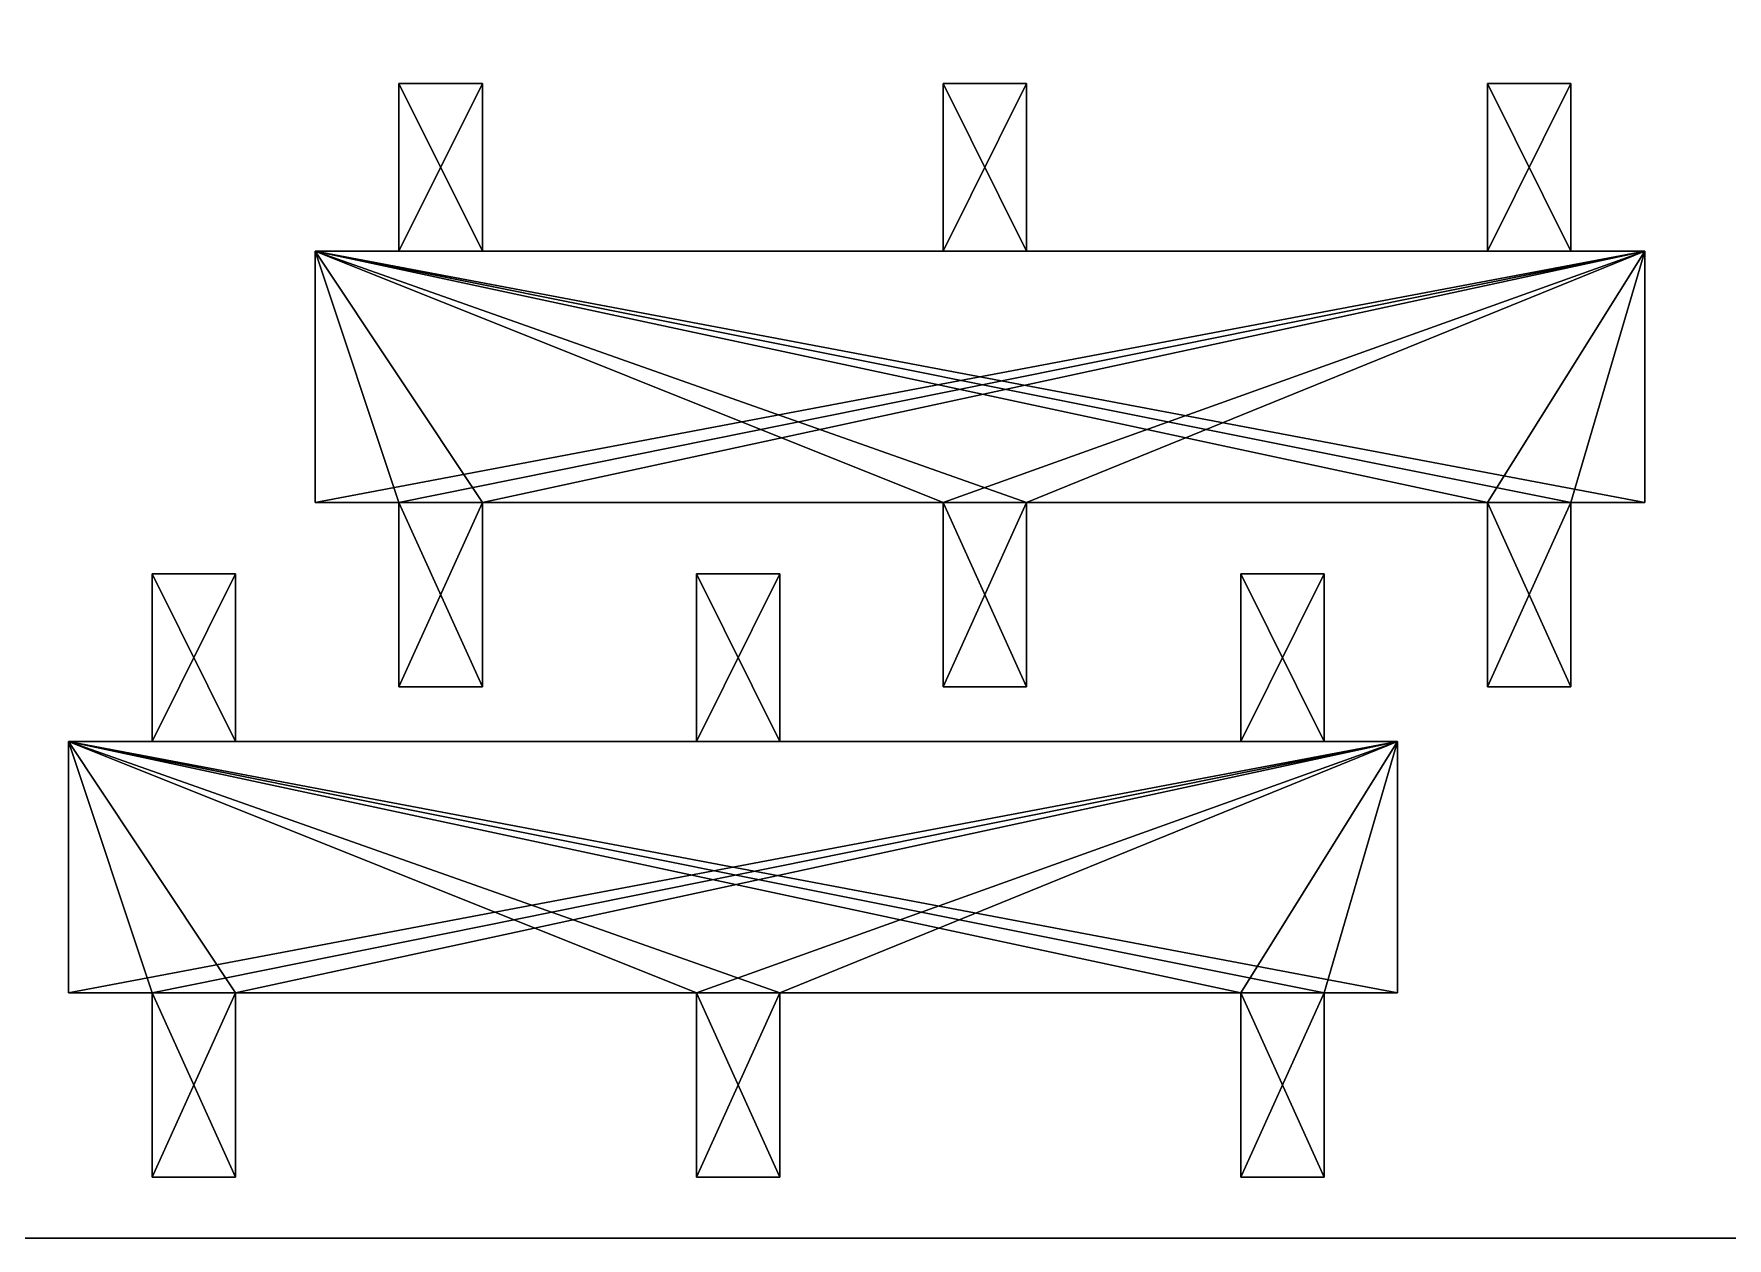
# Model space of a CAD drawing. Header units: millimetres. Extents: x 1245 to 2553, y -2196 to 2093.
# Drawn here: x 1735.7 to 1937.8, y -208 to -64.3 of the extents above; entities that cross this region are included whole.
import ezdxf

# ---------------------------------------------------------------- set-up
doc = ezdxf.new("R2010")
doc.units = ezdxf.units.MM
doc.layers.get('0').update_dxf_attribs({"lineweight": 5, "true_color": 0xffffff})
doc.layers.add('LL', color=250, linetype='Continuous', lineweight=5)

# ---------------------------------------------------------------- blocks, each defined once
blk = doc.blocks.new('Unir_2')
for p, q in [((0, 50, 20.06), (0, 70, 20.06)), ((0, 70, 20.06), (11, 70, 20.06)), ((0, 70, 75.06), (0, 50, 75.06)), ((0, 70, 20.06), (0, 70, 10.09)), ((0, 70, 10.09), (11, 70, 10.09)), ((0, 70, 150), (0, 70, 140.03)), ((0, 70, 140.03), (11, 70, 140.03)), ((0, 70, 140.03), (0, 50, 140.03)), ((0, 70, 150), (11, 70, 150)), ((0, 70, 75.06), (11, 70, 75.06)), ((0, 70, 85.03), (0, 70, 75.06)), ((0, 50, 150), (0, 70, 150)), ((0, 50, 85.03), (0, 70, 85.03)), ((0, 70, 10.09), (0, 50, 10.09)), ((0, 70, 85.03), (11, 70, 85.03)), ((11, 50, 20.06), (11, 70, 20.06)), ((11, 50, 85.03), (11, 70, 85.03)), ((11, 70, 75.06), (11, 50, 75.06)), ((11, 70, 85.03), (11, 70, 75.06)), ((11, 70, 10.09), (11, 50, 10.09)), ((11, 70, 20.06), (11, 70, 10.09)), ((11, 70, 140.03), (11, 50, 140.03)), ((11, 70, 150), (11, 70, 140.03)), ((11, 50, 150), (11, 70, 150)), ((0, 50, 20.06), (11, 50, 20.06)), ((0, 50, 10.09), (0, 50, 1.27)), ((11, 50, 10.09), (0, 50, 10.09)), ((11, 50, 1.27), (0, 50, 1.27)), ((0, 50, 160), (0, 50, 150)), ((0, 20, 160), (0, 50, 160)), ((11, 50, 140.03), (0, 50, 140.03)), ((0, 50, 75.06), (0, 50, 20.06)), ((11, 50, 75.06), (0, 50, 75.06)), ((0, 50, 140.03), (0, 50, 85.03)), ((0, 50, 1.27), (0, 20, 1.27)), ((0, 50, 85.03), (11, 50, 85.03)), ((0, 50, 150), (11, 50, 150)), ((11, 50, 160), (0, 50, 160)), ((11, 50, 140.03), (11, 50, 85.03)), ((11, 50, 75.06), (11, 50, 20.06)), ((11, 50, 1.27), (11, 20, 1.27)), ((11, 50, 10.09), (11, 50, 1.27)), ((11, 50, 160), (11, 50, 150)), ((11, 20, 160), (11, 50, 160)), ((0, 20, 20.06), (0, 20, 75.06)), ((0, 20, 85.03), (11, 20, 85.03)), ((0, -2, 85.03), (0, 20, 85.03)), ((0, 20, 75.06), (0, -2, 75.06)), ((0, 20, 75.06), (11, 20, 75.06)), ((0, 20, 20.06), (11, 20, 20.06)), ((11, 20, 150), (0, 20, 150)), ((0, 20, 140.03), (11, 20, 140.03)), ((11, 20, 10.09), (0, 20, 10.09)), ((0, 20, 1.27), (0, 20, 10.09)), ((11, 20, 1.27), (0, 20, 1.27)), ((0, -2, 20.06), (0, 20, 20.06)), ((11, 20, 160), (0, 20, 160)), ((0, 20, 10.09), (0, -2, 10.09)), ((0, 20, 85.03), (0, 20, 140.03)), ((0, 20, 150), (0, 20, 160)), ((0, -2, 150), (0, 20, 150)), ((0, 20, 140.03), (0, -2, 140.03)), ((11, 20, 75.06), (11, -2, 75.06)), ((11, -2, 85.03), (11, 20, 85.03)), ((11, 20, 85.03), (11, 20, 140.03)), ((11, 20, 20.06), (11, 20, 75.06)), ((11, 20, 1.27), (11, 20, 10.09)), ((11, -2, 20.06), (11, 20, 20.06)), ((11, 20, 10.09), (11, -2, 10.09)), ((11, 20, 150), (11, 20, 160)), ((11, -2, 150), (11, 20, 150)), ((11, 20, 140.03), (11, -2, 140.03)), ((0, -2, 85.03), (11, -2, 85.03)), ((0, -2, 75.06), (11, -2, 75.06)), ((0, -2, 85.03), (0, -2, 75.06)), ((0, -2, 20.06), (11, -2, 20.06)), ((0, -2, 10.09), (11, -2, 10.09)), ((0, -2, 20.06), (0, -2, 10.09)), ((0, -2, 140.03), (0, -2, 150)), ((11, -2, 140.03), (0, -2, 140.03)), ((0, -2, 150), (11, -2, 150)), ((11, -2, 20.06), (11, -2, 10.09)), ((11, -2, 85.03), (11, -2, 75.06)), ((11, -2, 150), (11, -2, 140.03))]:
    blk.add_line(p, q)
mesh = blk.add_polyface()
corners = [(11, 50, 20.06), (0, 70, 20.06), (0, 50, 20.06), (11, 70, 20.06)]
mesh.append_faces([[corners[k] for k in face] for face in [(0, 1, 2), (1, 0, 3)]], dxfattribs={"vtx0": -1})
mesh = blk.add_polyface()
corners = [(0, 70, 20.06), (11, 70, 10.09), (0, 70, 10.09), (11, 70, 20.06)]
mesh.append_faces([[corners[k] for k in face] for face in [(0, 1, 2), (1, 0, 3)]], dxfattribs={"vtx0": -1})
mesh = blk.add_polyface()
corners = [(11, 70, 140.03), (0, 50, 140.03), (0, 70, 140.03), (11, 50, 140.03)]
mesh.append_faces([[corners[k] for k in face] for face in [(0, 1, 2), (1, 0, 3)]], dxfattribs={"vtx0": -1})
mesh = blk.add_polyface()
corners = [(0, 70, 150), (11, 70, 140.03), (0, 70, 140.03), (11, 70, 150)]
mesh.append_faces([[corners[k] for k in face] for face in [(0, 1, 2), (1, 0, 3)]], dxfattribs={"vtx0": -1})
mesh = blk.add_polyface()
corners = [(0, 70, 150), (0, 50, 140.03), (0, 50, 150), (0, 70, 140.03), (0, 70, 85.03), (0, 50, 75.06), (0, 50, 85.03), (0, 70, 75.06), (0, 70, 20.06), (0, 50, 10.09), (0, 50, 20.06), (0, 70, 10.09), (0, 50, 160), (0, 20, 150), (0, 20, 160), (0, 20, 140.03), (0, 20, 85.03), (0, 20, 75.06), (0, 20, 20.06), (0, 20, 10.09), (0, 20, 1.27), (0, 50, 1.27), (0, -2, 10.09), (0, -2, 20.06), (0, -2, 75.06), (0, -2, 85.03), (0, -2, 140.03), (0, -2, 150)]
mesh.append_faces([[corners[k] for k in face] for face in [(1, 0, 3), (5, 4, 7), (9, 8, 11), (12, 13, 14), (18, 22, 23), (16, 24, 25), (13, 26, 27)]], dxfattribs={"vtx0": -1})
mesh.append_faces([[corners[k] for k in face] for face in [(0, 1, 2), (4, 5, 6), (8, 9, 10), (15, 12, 16), (17, 12, 18), (19, 12, 20), (20, 12, 21), (21, 10, 9), (22, 18, 19), (24, 16, 17), (26, 13, 15)]], dxfattribs={"vtx0": -1, "vtx1": -1})
mesh.append_faces([[corners[k] for k in face] for face in [(13, 12, 15), (16, 12, 17), (18, 12, 19), (21, 2, 1), (21, 6, 5)]], dxfattribs={"vtx0": -1, "vtx1": -1, "vtx2": -1})
mesh.append_faces([[corners[k] for k in face] for face in [(21, 12, 2), (21, 1, 6), (21, 5, 10)]], dxfattribs={"vtx0": -1, "vtx2": -1})
mesh = blk.add_polyface()
corners = [(11, 50, 85.03), (0, 70, 85.03), (0, 50, 85.03), (11, 70, 85.03)]
mesh.append_faces([[corners[k] for k in face] for face in [(0, 1, 2), (1, 0, 3)]], dxfattribs={"vtx0": -1})
mesh = blk.add_polyface()
corners = [(11, 70, 75.06), (0, 50, 75.06), (0, 70, 75.06), (11, 50, 75.06)]
mesh.append_faces([[corners[k] for k in face] for face in [(0, 1, 2), (1, 0, 3)]], dxfattribs={"vtx0": -1})
mesh = blk.add_polyface()
corners = [(11, 70, 10.09), (0, 50, 10.09), (0, 70, 10.09), (11, 50, 10.09)]
mesh.append_faces([[corners[k] for k in face] for face in [(0, 1, 2), (1, 0, 3)]], dxfattribs={"vtx0": -1})
mesh = blk.add_polyface()
corners = [(11, 50, 150), (0, 70, 150), (0, 50, 150), (11, 70, 150)]
mesh.append_faces([[corners[k] for k in face] for face in [(0, 1, 2), (1, 0, 3)]], dxfattribs={"vtx0": -1})
mesh = blk.add_polyface()
corners = [(0, 70, 85.03), (11, 70, 75.06), (0, 70, 75.06), (11, 70, 85.03)]
mesh.append_faces([[corners[k] for k in face] for face in [(0, 1, 2), (1, 0, 3)]], dxfattribs={"vtx0": -1})
mesh = blk.add_polyface()
corners = [(11, 70, 10.09), (11, 50, 20.06), (11, 50, 10.09), (11, 70, 20.06), (11, 70, 75.06), (11, 50, 85.03), (11, 50, 75.06), (11, 70, 85.03), (11, 70, 140.03), (11, 50, 150), (11, 50, 140.03), (11, 70, 150), (11, 50, 1.27), (11, 20, 10.09), (11, 20, 1.27), (11, 20, 20.06), (11, 20, 75.06), (11, 20, 85.03), (11, 20, 140.03), (11, 20, 150), (11, 20, 160), (11, 50, 160), (11, -2, 150), (11, -2, 140.03), (11, -2, 85.03), (11, -2, 75.06), (11, -2, 20.06), (11, -2, 10.09)]
mesh.append_faces([[corners[k] for k in face] for face in [(1, 0, 3), (5, 4, 7), (9, 8, 11), (12, 13, 14), (18, 22, 23), (16, 24, 25), (13, 26, 27)]], dxfattribs={"vtx0": -1})
mesh.append_faces([[corners[k] for k in face] for face in [(0, 1, 2), (4, 5, 6), (8, 9, 10), (15, 12, 16), (17, 12, 18), (19, 12, 20), (20, 12, 21), (21, 10, 9), (22, 18, 19), (24, 16, 17), (26, 13, 15)]], dxfattribs={"vtx0": -1, "vtx1": -1})
mesh.append_faces([[corners[k] for k in face] for face in [(13, 12, 15), (16, 12, 17), (18, 12, 19), (21, 2, 1), (21, 6, 5)]], dxfattribs={"vtx0": -1, "vtx1": -1, "vtx2": -1})
mesh.append_faces([[corners[k] for k in face] for face in [(21, 12, 2), (21, 1, 6), (21, 5, 10)]], dxfattribs={"vtx0": -1, "vtx2": -1})
mesh = blk.add_polyface()
corners = [(0, 50, 10.09), (11, 50, 1.27), (0, 50, 1.27), (11, 50, 10.09)]
mesh.append_faces([[corners[k] for k in face] for face in [(0, 1, 2), (1, 0, 3)]], dxfattribs={"vtx0": -1})
mesh = blk.add_polyface()
corners = [(0, 50, 75.06), (11, 50, 20.06), (0, 50, 20.06), (11, 50, 75.06)]
mesh.append_faces([[corners[k] for k in face] for face in [(0, 1, 2), (1, 0, 3)]], dxfattribs={"vtx0": -1})
mesh = blk.add_polyface()
corners = [(11, 50, 1.27), (0, 20, 1.27), (0, 50, 1.27), (11, 20, 1.27)]
mesh.append_faces([[corners[k] for k in face] for face in [(0, 1, 2), (1, 0, 3)]], dxfattribs={"vtx0": -1})
mesh = blk.add_polyface()
corners = [(0, 50, 160), (11, 50, 150), (0, 50, 150), (11, 50, 160)]
mesh.append_faces([[corners[k] for k in face] for face in [(0, 1, 2), (1, 0, 3)]], dxfattribs={"vtx0": -1})
mesh = blk.add_polyface()
corners = [(0, 50, 140.03), (11, 50, 85.03), (0, 50, 85.03), (11, 50, 140.03)]
mesh.append_faces([[corners[k] for k in face] for face in [(0, 1, 2), (1, 0, 3)]], dxfattribs={"vtx0": -1})
mesh = blk.add_polyface()
corners = [(11, 20, 160), (0, 50, 160), (0, 20, 160), (11, 50, 160)]
mesh.append_faces([[corners[k] for k in face] for face in [(0, 1, 2), (1, 0, 3)]], dxfattribs={"vtx0": -1})
mesh = blk.add_polyface()
corners = [(11, -2, 85.03), (0, 20, 85.03), (0, -2, 85.03), (11, 20, 85.03)]
mesh.append_faces([[corners[k] for k in face] for face in [(0, 1, 2), (1, 0, 3)]], dxfattribs={"vtx0": -1})
mesh = blk.add_polyface()
corners = [(11, 20, 75.06), (0, -2, 75.06), (0, 20, 75.06), (11, -2, 75.06)]
mesh.append_faces([[corners[k] for k in face] for face in [(0, 1, 2), (1, 0, 3)]], dxfattribs={"vtx0": -1})
mesh = blk.add_polyface()
corners = [(11, 20, 75.06), (0, 20, 20.06), (11, 20, 20.06), (0, 20, 75.06)]
mesh.append_faces([[corners[k] for k in face] for face in [(0, 1, 2), (1, 0, 3)]], dxfattribs={"vtx0": -1})
mesh = blk.add_polyface()
corners = [(11, 20, 10.09), (0, 20, 1.27), (11, 20, 1.27), (0, 20, 10.09)]
mesh.append_faces([[corners[k] for k in face] for face in [(0, 1, 2), (1, 0, 3)]], dxfattribs={"vtx0": -1})
mesh = blk.add_polyface()
corners = [(11, -2, 20.06), (0, 20, 20.06), (0, -2, 20.06), (11, 20, 20.06)]
mesh.append_faces([[corners[k] for k in face] for face in [(0, 1, 2), (1, 0, 3)]], dxfattribs={"vtx0": -1})
mesh = blk.add_polyface()
corners = [(11, 20, 10.09), (0, -2, 10.09), (0, 20, 10.09), (11, -2, 10.09)]
mesh.append_faces([[corners[k] for k in face] for face in [(0, 1, 2), (1, 0, 3)]], dxfattribs={"vtx0": -1})
mesh = blk.add_polyface()
corners = [(11, 20, 140.03), (0, 20, 85.03), (11, 20, 85.03), (0, 20, 140.03)]
mesh.append_faces([[corners[k] for k in face] for face in [(0, 1, 2), (1, 0, 3)]], dxfattribs={"vtx0": -1})
mesh = blk.add_polyface()
corners = [(11, 20, 160), (0, 20, 150), (11, 20, 150), (0, 20, 160)]
mesh.append_faces([[corners[k] for k in face] for face in [(0, 1, 2), (1, 0, 3)]], dxfattribs={"vtx0": -1})
mesh = blk.add_polyface()
corners = [(11, 20, 140.03), (0, -2, 140.03), (0, 20, 140.03), (11, -2, 140.03)]
mesh.append_faces([[corners[k] for k in face] for face in [(0, 1, 2), (1, 0, 3)]], dxfattribs={"vtx0": -1})
mesh = blk.add_polyface()
corners = [(11, -2, 150), (0, 20, 150), (0, -2, 150), (11, 20, 150)]
mesh.append_faces([[corners[k] for k in face] for face in [(0, 1, 2), (1, 0, 3)]], dxfattribs={"vtx0": -1})
mesh = blk.add_polyface()
corners = [(11, -2, 85.03), (0, -2, 75.06), (11, -2, 75.06), (0, -2, 85.03)]
mesh.append_faces([[corners[k] for k in face] for face in [(0, 1, 2), (1, 0, 3)]], dxfattribs={"vtx0": -1})
mesh = blk.add_polyface()
corners = [(11, -2, 20.06), (0, -2, 10.09), (11, -2, 10.09), (0, -2, 20.06)]
mesh.append_faces([[corners[k] for k in face] for face in [(0, 1, 2), (1, 0, 3)]], dxfattribs={"vtx0": -1})
mesh = blk.add_polyface()
corners = [(11, -2, 150), (0, -2, 140.03), (11, -2, 140.03), (0, -2, 150)]
mesh.append_faces([[corners[k] for k in face] for face in [(0, 1, 2), (1, 0, 3)]], dxfattribs={"vtx0": -1})
blk = doc.blocks.new('Unir')
for p, q in [((0, 50, 20.06), (0, 70, 20.06)), ((0, 70, 20.06), (11, 70, 20.06)), ((0, 70, 75.06), (0, 50, 75.06)), ((0, 70, 20.06), (0, 70, 10.09)), ((0, 70, 10.09), (11, 70, 10.09)), ((0, 70, 150), (0, 70, 140.03)), ((0, 70, 140.03), (11, 70, 140.03)), ((0, 70, 140.03), (0, 50, 140.03)), ((0, 70, 150), (11, 70, 150)), ((0, 70, 75.06), (11, 70, 75.06)), ((0, 70, 85.03), (0, 70, 75.06)), ((0, 50, 150), (0, 70, 150)), ((0, 50, 85.03), (0, 70, 85.03)), ((0, 70, 10.09), (0, 50, 10.09)), ((0, 70, 85.03), (11, 70, 85.03)), ((11, 50, 20.06), (11, 70, 20.06)), ((11, 50, 85.03), (11, 70, 85.03)), ((11, 70, 75.06), (11, 50, 75.06)), ((11, 70, 85.03), (11, 70, 75.06)), ((11, 70, 10.09), (11, 50, 10.09)), ((11, 70, 20.06), (11, 70, 10.09)), ((11, 70, 140.03), (11, 50, 140.03)), ((11, 70, 150), (11, 70, 140.03)), ((11, 50, 150), (11, 70, 150)), ((0, 50, 20.06), (11, 50, 20.06)), ((0, 50, 10.09), (0, 50, 1.35)), ((11, 50, 10.09), (0, 50, 10.09)), ((11, 50, 1.35), (0, 50, 1.35)), ((0, 50, 160), (0, 50, 150)), ((0, 20, 160), (0, 50, 160)), ((11, 50, 140.03), (0, 50, 140.03)), ((0, 50, 75.06), (0, 50, 20.06)), ((11, 50, 75.06), (0, 50, 75.06)), ((0, 50, 140.03), (0, 50, 85.03)), ((0, 50, 1.35), (0, 20, 1.35)), ((0, 50, 85.03), (11, 50, 85.03)), ((0, 50, 150), (11, 50, 150)), ((11, 50, 160), (0, 50, 160)), ((11, 50, 140.03), (11, 50, 85.03)), ((11, 50, 75.06), (11, 50, 20.06)), ((11, 50, 1.35), (11, 20, 1.35)), ((11, 50, 10.09), (11, 50, 1.35)), ((11, 50, 160), (11, 50, 150)), ((11, 20, 160), (11, 50, 160)), ((0, 20, 20.06), (0, 20, 75.06)), ((0, 20, 85.03), (11, 20, 85.03)), ((0, -2, 85.03), (0, 20, 85.03)), ((0, 20, 75.06), (0, -2, 75.06)), ((0, 20, 75.06), (11, 20, 75.06)), ((0, 20, 20.06), (11, 20, 20.06)), ((11, 20, 150), (0, 20, 150)), ((0, 20, 140.03), (11, 20, 140.03)), ((11, 20, 10.09), (0, 20, 10.09)), ((0, 20, 1.35), (0, 20, 10.09)), ((11, 20, 1.35), (0, 20, 1.35)), ((0, -2, 20.06), (0, 20, 20.06)), ((11, 20, 160), (0, 20, 160)), ((0, 20, 10.09), (0, -2, 10.09)), ((0, 20, 85.03), (0, 20, 140.03)), ((0, 20, 150), (0, 20, 160)), ((0, -2, 150), (0, 20, 150)), ((0, 20, 140.03), (0, -2, 140.03)), ((11, 20, 75.06), (11, -2, 75.06)), ((11, -2, 85.03), (11, 20, 85.03)), ((11, 20, 85.03), (11, 20, 140.03)), ((11, 20, 20.06), (11, 20, 75.06)), ((11, 20, 1.35), (11, 20, 10.09)), ((11, -2, 20.06), (11, 20, 20.06)), ((11, 20, 10.09), (11, -2, 10.09)), ((11, 20, 150), (11, 20, 160)), ((11, -2, 150), (11, 20, 150)), ((11, 20, 140.03), (11, -2, 140.03)), ((0, -2, 85.03), (11, -2, 85.03)), ((0, -2, 75.06), (11, -2, 75.06)), ((0, -2, 85.03), (0, -2, 75.06)), ((0, -2, 20.06), (11, -2, 20.06)), ((0, -2, 10.09), (11, -2, 10.09)), ((0, -2, 20.06), (0, -2, 10.09)), ((0, -2, 140.03), (0, -2, 150)), ((11, -2, 140.03), (0, -2, 140.03)), ((0, -2, 150), (11, -2, 150)), ((11, -2, 20.06), (11, -2, 10.09)), ((11, -2, 85.03), (11, -2, 75.06)), ((11, -2, 150), (11, -2, 140.03))]:
    blk.add_line(p, q)
mesh = blk.add_polyface()
corners = [(11, 50, 20.06), (0, 70, 20.06), (0, 50, 20.06), (11, 70, 20.06)]
mesh.append_faces([[corners[k] for k in face] for face in [(0, 1, 2), (1, 0, 3)]], dxfattribs={"vtx0": -1})
mesh = blk.add_polyface()
corners = [(0, 70, 20.06), (11, 70, 10.09), (0, 70, 10.09), (11, 70, 20.06)]
mesh.append_faces([[corners[k] for k in face] for face in [(0, 1, 2), (1, 0, 3)]], dxfattribs={"vtx0": -1})
mesh = blk.add_polyface()
corners = [(11, 70, 140.03), (0, 50, 140.03), (0, 70, 140.03), (11, 50, 140.03)]
mesh.append_faces([[corners[k] for k in face] for face in [(0, 1, 2), (1, 0, 3)]], dxfattribs={"vtx0": -1})
mesh = blk.add_polyface()
corners = [(0, 70, 150), (11, 70, 140.03), (0, 70, 140.03), (11, 70, 150)]
mesh.append_faces([[corners[k] for k in face] for face in [(0, 1, 2), (1, 0, 3)]], dxfattribs={"vtx0": -1})
mesh = blk.add_polyface()
corners = [(0, 70, 150), (0, 50, 140.03), (0, 50, 150), (0, 70, 140.03), (0, 70, 85.03), (0, 50, 75.06), (0, 50, 85.03), (0, 70, 75.06), (0, 70, 20.06), (0, 50, 10.09), (0, 50, 20.06), (0, 70, 10.09), (0, 50, 160), (0, 20, 150), (0, 20, 160), (0, 20, 140.03), (0, 20, 85.03), (0, 20, 75.06), (0, 20, 20.06), (0, 20, 10.09), (0, 20, 1.35), (0, 50, 1.35), (0, -2, 10.09), (0, -2, 20.06), (0, -2, 75.06), (0, -2, 85.03), (0, -2, 140.03), (0, -2, 150)]
mesh.append_faces([[corners[k] for k in face] for face in [(1, 0, 3), (5, 4, 7), (9, 8, 11), (12, 13, 14), (18, 22, 23), (16, 24, 25), (13, 26, 27)]], dxfattribs={"vtx0": -1})
mesh.append_faces([[corners[k] for k in face] for face in [(0, 1, 2), (4, 5, 6), (8, 9, 10), (15, 12, 16), (17, 12, 18), (19, 12, 20), (20, 12, 21), (21, 10, 9), (22, 18, 19), (24, 16, 17), (26, 13, 15)]], dxfattribs={"vtx0": -1, "vtx1": -1})
mesh.append_faces([[corners[k] for k in face] for face in [(13, 12, 15), (16, 12, 17), (18, 12, 19), (21, 2, 1), (21, 6, 5)]], dxfattribs={"vtx0": -1, "vtx1": -1, "vtx2": -1})
mesh.append_faces([[corners[k] for k in face] for face in [(21, 12, 2), (21, 1, 6), (21, 5, 10)]], dxfattribs={"vtx0": -1, "vtx2": -1})
mesh = blk.add_polyface()
corners = [(11, 50, 85.03), (0, 70, 85.03), (0, 50, 85.03), (11, 70, 85.03)]
mesh.append_faces([[corners[k] for k in face] for face in [(0, 1, 2), (1, 0, 3)]], dxfattribs={"vtx0": -1})
mesh = blk.add_polyface()
corners = [(11, 70, 75.06), (0, 50, 75.06), (0, 70, 75.06), (11, 50, 75.06)]
mesh.append_faces([[corners[k] for k in face] for face in [(0, 1, 2), (1, 0, 3)]], dxfattribs={"vtx0": -1})
mesh = blk.add_polyface()
corners = [(11, 70, 10.09), (0, 50, 10.09), (0, 70, 10.09), (11, 50, 10.09)]
mesh.append_faces([[corners[k] for k in face] for face in [(0, 1, 2), (1, 0, 3)]], dxfattribs={"vtx0": -1})
mesh = blk.add_polyface()
corners = [(11, 50, 150), (0, 70, 150), (0, 50, 150), (11, 70, 150)]
mesh.append_faces([[corners[k] for k in face] for face in [(0, 1, 2), (1, 0, 3)]], dxfattribs={"vtx0": -1})
mesh = blk.add_polyface()
corners = [(0, 70, 85.03), (11, 70, 75.06), (0, 70, 75.06), (11, 70, 85.03)]
mesh.append_faces([[corners[k] for k in face] for face in [(0, 1, 2), (1, 0, 3)]], dxfattribs={"vtx0": -1})
mesh = blk.add_polyface()
corners = [(11, 70, 10.09), (11, 50, 20.06), (11, 50, 10.09), (11, 70, 20.06), (11, 70, 75.06), (11, 50, 85.03), (11, 50, 75.06), (11, 70, 85.03), (11, 70, 140.03), (11, 50, 150), (11, 50, 140.03), (11, 70, 150), (11, 50, 1.35), (11, 20, 10.09), (11, 20, 1.35), (11, 20, 20.06), (11, 20, 75.06), (11, 20, 85.03), (11, 20, 140.03), (11, 20, 150), (11, 20, 160), (11, 50, 160), (11, -2, 150), (11, -2, 140.03), (11, -2, 85.03), (11, -2, 75.06), (11, -2, 20.06), (11, -2, 10.09)]
mesh.append_faces([[corners[k] for k in face] for face in [(1, 0, 3), (5, 4, 7), (9, 8, 11), (12, 13, 14), (18, 22, 23), (16, 24, 25), (13, 26, 27)]], dxfattribs={"vtx0": -1})
mesh.append_faces([[corners[k] for k in face] for face in [(0, 1, 2), (4, 5, 6), (8, 9, 10), (15, 12, 16), (17, 12, 18), (19, 12, 20), (20, 12, 21), (21, 10, 9), (22, 18, 19), (24, 16, 17), (26, 13, 15)]], dxfattribs={"vtx0": -1, "vtx1": -1})
mesh.append_faces([[corners[k] for k in face] for face in [(13, 12, 15), (16, 12, 17), (18, 12, 19), (21, 2, 1), (21, 6, 5)]], dxfattribs={"vtx0": -1, "vtx1": -1, "vtx2": -1})
mesh.append_faces([[corners[k] for k in face] for face in [(21, 12, 2), (21, 1, 6), (21, 5, 10)]], dxfattribs={"vtx0": -1, "vtx2": -1})
mesh = blk.add_polyface()
corners = [(0, 50, 10.09), (11, 50, 1.35), (0, 50, 1.35), (11, 50, 10.09)]
mesh.append_faces([[corners[k] for k in face] for face in [(0, 1, 2), (1, 0, 3)]], dxfattribs={"vtx0": -1})
mesh = blk.add_polyface()
corners = [(0, 50, 75.06), (11, 50, 20.06), (0, 50, 20.06), (11, 50, 75.06)]
mesh.append_faces([[corners[k] for k in face] for face in [(0, 1, 2), (1, 0, 3)]], dxfattribs={"vtx0": -1})
mesh = blk.add_polyface()
corners = [(11, 50, 1.35), (0, 20, 1.35), (0, 50, 1.35), (11, 20, 1.35)]
mesh.append_faces([[corners[k] for k in face] for face in [(0, 1, 2), (1, 0, 3)]], dxfattribs={"vtx0": -1})
mesh = blk.add_polyface()
corners = [(0, 50, 160), (11, 50, 150), (0, 50, 150), (11, 50, 160)]
mesh.append_faces([[corners[k] for k in face] for face in [(0, 1, 2), (1, 0, 3)]], dxfattribs={"vtx0": -1})
mesh = blk.add_polyface()
corners = [(0, 50, 140.03), (11, 50, 85.03), (0, 50, 85.03), (11, 50, 140.03)]
mesh.append_faces([[corners[k] for k in face] for face in [(0, 1, 2), (1, 0, 3)]], dxfattribs={"vtx0": -1})
mesh = blk.add_polyface()
corners = [(11, 20, 160), (0, 50, 160), (0, 20, 160), (11, 50, 160)]
mesh.append_faces([[corners[k] for k in face] for face in [(0, 1, 2), (1, 0, 3)]], dxfattribs={"vtx0": -1})
mesh = blk.add_polyface()
corners = [(11, -2, 85.03), (0, 20, 85.03), (0, -2, 85.03), (11, 20, 85.03)]
mesh.append_faces([[corners[k] for k in face] for face in [(0, 1, 2), (1, 0, 3)]], dxfattribs={"vtx0": -1})
mesh = blk.add_polyface()
corners = [(11, 20, 75.06), (0, -2, 75.06), (0, 20, 75.06), (11, -2, 75.06)]
mesh.append_faces([[corners[k] for k in face] for face in [(0, 1, 2), (1, 0, 3)]], dxfattribs={"vtx0": -1})
mesh = blk.add_polyface()
corners = [(11, 20, 75.06), (0, 20, 20.06), (11, 20, 20.06), (0, 20, 75.06)]
mesh.append_faces([[corners[k] for k in face] for face in [(0, 1, 2), (1, 0, 3)]], dxfattribs={"vtx0": -1})
mesh = blk.add_polyface()
corners = [(11, 20, 10.09), (0, 20, 1.35), (11, 20, 1.35), (0, 20, 10.09)]
mesh.append_faces([[corners[k] for k in face] for face in [(0, 1, 2), (1, 0, 3)]], dxfattribs={"vtx0": -1})
mesh = blk.add_polyface()
corners = [(11, -2, 20.06), (0, 20, 20.06), (0, -2, 20.06), (11, 20, 20.06)]
mesh.append_faces([[corners[k] for k in face] for face in [(0, 1, 2), (1, 0, 3)]], dxfattribs={"vtx0": -1})
mesh = blk.add_polyface()
corners = [(11, 20, 10.09), (0, -2, 10.09), (0, 20, 10.09), (11, -2, 10.09)]
mesh.append_faces([[corners[k] for k in face] for face in [(0, 1, 2), (1, 0, 3)]], dxfattribs={"vtx0": -1})
mesh = blk.add_polyface()
corners = [(11, 20, 140.03), (0, 20, 85.03), (11, 20, 85.03), (0, 20, 140.03)]
mesh.append_faces([[corners[k] for k in face] for face in [(0, 1, 2), (1, 0, 3)]], dxfattribs={"vtx0": -1})
mesh = blk.add_polyface()
corners = [(11, 20, 160), (0, 20, 150), (11, 20, 150), (0, 20, 160)]
mesh.append_faces([[corners[k] for k in face] for face in [(0, 1, 2), (1, 0, 3)]], dxfattribs={"vtx0": -1})
mesh = blk.add_polyface()
corners = [(11, 20, 140.03), (0, -2, 140.03), (0, 20, 140.03), (11, -2, 140.03)]
mesh.append_faces([[corners[k] for k in face] for face in [(0, 1, 2), (1, 0, 3)]], dxfattribs={"vtx0": -1})
mesh = blk.add_polyface()
corners = [(11, -2, 150), (0, 20, 150), (0, -2, 150), (11, 20, 150)]
mesh.append_faces([[corners[k] for k in face] for face in [(0, 1, 2), (1, 0, 3)]], dxfattribs={"vtx0": -1})
mesh = blk.add_polyface()
corners = [(11, -2, 85.03), (0, -2, 75.06), (11, -2, 75.06), (0, -2, 85.03)]
mesh.append_faces([[corners[k] for k in face] for face in [(0, 1, 2), (1, 0, 3)]], dxfattribs={"vtx0": -1})
mesh = blk.add_polyface()
corners = [(11, -2, 20.06), (0, -2, 10.09), (11, -2, 10.09), (0, -2, 20.06)]
mesh.append_faces([[corners[k] for k in face] for face in [(0, 1, 2), (1, 0, 3)]], dxfattribs={"vtx0": -1})
mesh = blk.add_polyface()
corners = [(11, -2, 150), (0, -2, 140.03), (11, -2, 140.03), (0, -2, 150)]
mesh.append_faces([[corners[k] for k in face] for face in [(0, 1, 2), (1, 0, 3)]], dxfattribs={"vtx0": -1})

msp = doc.modelspace()

# ---------------------------------------------------------------- linework, layer by layer
msp.add_lwpolyline([(1553.38, 492), (2553.38, 492), (2553.38, -208), (1553.38, -208)], close=True)
at = {"layer": 'LL'}
msp.add_lwpolyline([(2273.38, -208), (2273.38, 412), (1553.38, 412), (1553.38, -208)], close=True, dxfattribs=at)

# ---------------------------------------------------------------- block references
at = {"layer": 'LL', "color": 142, "true_color": 0x2e86de, "extrusion": (-1, -8.58463e-15, -6.88338e-15), "rotation": 89.99999999999972}
msp.add_blockref('Unir_2', (140.23, 422.02, -1929.22), dxfattribs=at)
at = {"layer": 'LL', "color": 142, "true_color": 0x2e86de, "extrusion": (-1, -8.36258e-15, -6.88338e-15), "rotation": 89.99999999999955}
msp.add_blockref('Unir', (198.74, 0, -1899.77), dxfattribs=at)

doc.saveas('drawing.dxf')
